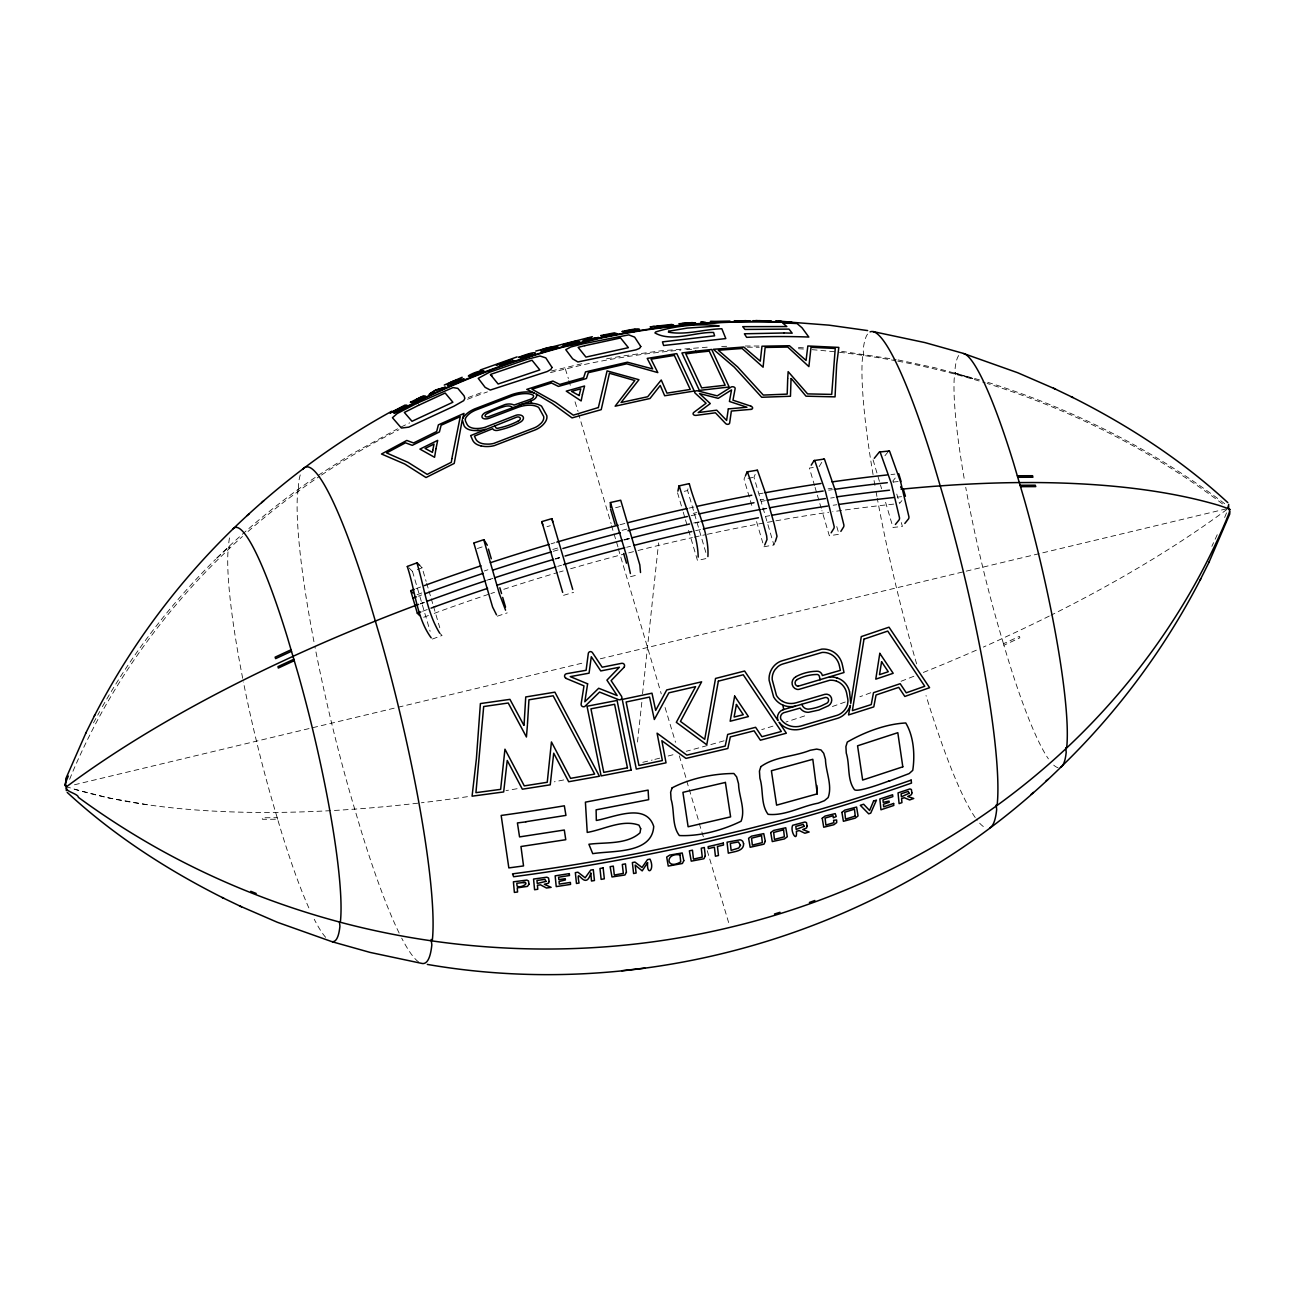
<?xml version="1.0" encoding="UTF-8"?>
<svg xmlns="http://www.w3.org/2000/svg" width="1295" height="1295" viewBox="0 0 1295 1295"><rect width="100%" height="100%" fill="white"/><g stroke="black" fill="none" stroke-linecap="round" stroke-linejoin="round"><path stroke-width="0.75" stroke-dasharray="5 3.75" d="M229.49 537.911A205.015 27.632 76.5 0 0 228.794 542.767L229.539 548.368L228.632 546.798L227.888 553.046A205.015 27.632 76.5 0 0 243.444 682.125M958.705 355.526A205.015 27.632 76.5 0 0 955.079 368.784L955.807 374.385L954.901 372.814L954.172 379.063A205.015 27.632 76.5 0 0 964.743 481.708M637.464 742.051L641.883 701.777M642.547 693.78L658.588 542.896M705.824 552.431L687.613 490.562L688.665 485.544M315.171 477.45C279.574 501.683 246.196 529.169 215.504 559.375L228.341 547.397M69.622 779.347L72.617 772.03A740.74 685.832 6 0 1 217.868 559.602L231.368 546.603A740.74 685.832 6 0 1 242.456 536.454M1224.633 517.482L1226.883 512.011M745.515 475.605L744.026 479.118L752.573 508.109M763.953 546.781L773.892 544.92L753.965 477.256L756.944 470.231M773.892 544.92L775.381 541.407M93.499 722.853L99.715 711.522M102.386 706.665C133.077 652.664 171.361 603.049 215.504 559.375M819.12 466.637L821.839 462.25M884.906 455.775L888.532 451.291M895.25 478.049L892.903 480.947L894.019 484.702M901.903 500.615L899.556 503.496L896.787 494.091M1226.932 509.421L1218.223 515.815A740.74 261.461 -16.4 0 1 1051.006 615.206M318.295 475.281L350.524 454.755L397.581 428.823M400.997 427.059L409.673 422.866M1003.9 645.25L1003.479 643.728L1019.375 636.363L1019.877 637.836L1003.9 645.25L1007.639 657.714A205.015 27.632 76.5 0 0 1048.416 758.854M923.335 672.445L931.542 669.143A740.74 261.461 -16.4 0 0 978.259 649.329M468.191 397.533L484.557 391.478M408.815 567.744L412.474 571.386L415.695 570.188M417.298 569.59L422.138 567.809L426.12 581.342M432.4 639.05L442.064 635.473L439.62 633.045M415.938 588.723L421.183 586.781M417.055 594.713L422.299 592.77M418.139 596.234L421.652 594.939M420.357 603.761L423.87 602.466M420.616 603.923L424.129 602.644M422.575 611.272L427.836 609.33M423.692 617.262L428.953 615.319M434.214 613.393L439.863 611.305A733.423 258.887 -16.4 0 1 489.024 594.162M477.418 548.513L482.355 546.862M497.345 616.177L507.235 612.875M546.992 526.677L550.326 525.689M555.604 559.1L559.408 557.967M563.568 595.328L573.604 592.365M615.594 507.737L620.645 506.426M630.471 576.712L638.888 574.527M624.417 540.031L630.163 538.574M551.443 370.969L583.543 363.328M550.424 372.604L584.255 364.526A740.74 685.832 6 0 1 680.83 350.136M642.806 762.318L652.162 760.052M74.462 784.77L396.254 707.685M398.212 707.216L584.612 662.571M600.313 658.799L1226.414 508.822M684.246 491.323L687.613 490.562M695.221 523.034L699.041 522.193M705.856 558.598L697.471 560.476L687.791 527.615M747.992 478.373L753.965 477.256M761.638 509.534L767.287 508.498M606.578 358.812L622.021 356.125M623.963 355.834L660.887 350.832L709.87 346.963M813.276 467.495L809.391 468.078L814.523 485.479M830.629 498.057L834.304 497.539M893.744 504.111L882.122 505.358A733.423 258.887 -16.4 0 0 832.717 511.703M721.671 346.429L727.563 346.283M277.632 819.233L277.211 817.712L262.092 817.76L262.432 819.282L277.632 819.233L281.371 831.698A205.015 27.632 76.5 0 0 309.942 910.32M745.289 346.008L759.064 346.008M798.448 347.465L804.341 347.902M841.62 351.333L896.172 359.541M147.209 804.729L108.78 797.963L74.721 789.351M898.115 359.929L934.699 367.715L980.266 380.05M954.723 372.944L972.772 378.448L954.609 373.413M987.777 382.333C1074.413 409.349 1156.435 451.356 1228.469 506.588M65.656 786.502L75.693 789.497A740.74 261.461 -16.4 0 0 262.513 812.467L278.312 812.402A740.74 261.461 -16.4 0 0 344.114 809.861L361.159 808.663A740.74 261.461 -16.4 0 0 419.434 802.997M1222.496 503.901L1215.131 498.348A740.74 685.832 6 0 0 987.13 383.433M419.693 565.381L422.138 567.809M901.271 522.565L902.421 526.434L893 527.453L885.586 502.314M873.057 459.79L881.604 488.782M836.764 526.563L839.047 534.285L829.318 535.741L821.92 510.602M815.089 487.406L816.789 493.201M817.372 495.143L821.354 508.676M756.555 521.642L762.82 542.913M677.544 492.812L682.675 510.214M683.242 512.14L684.942 517.951M685.508 519.878L687.224 525.673M565.332 368.897L568.375 378.529M568.748 380.503L570.658 386.266M575.029 401.79L578.056 411.421M578.444 413.396L611.11 523.649M611.499 525.624L617.958 546.862M618.346 548.837L661.276 693.91M665.08 707.507L675.521 742.294M679.325 755.875L686.35 779.056M686.738 781.031L698.895 821.613M699.268 823.604L703.444 837.088M707.248 850.685L729.101 924.161M426.686 583.268L428.402 589.063M428.969 591.006L430.685 596.801M431.251 598.743L432.951 604.538M433.517 606.465L439.782 627.735M412.474 571.386L430.134 631.312M1003.479 643.728L1000.695 634.388A205.015 27.632 76.5 0 1 965.73 487.276M277.211 817.712L274.427 808.355A205.015 27.632 76.5 0 1 243.832 684.051M420.567 603.599A740.74 261.461 -16.4 0 1 424.193 602.256M486.612 580.322A740.74 261.461 -16.4 0 1 490.336 579.092M555.846 558.582A740.74 261.461 -16.4 0 1 559.618 557.481M623.915 539.74A740.74 261.461 -16.4 0 1 629.597 538.283M693.651 523.002A740.74 261.461 -16.4 0 1 697.422 522.176M763.046 508.951A740.74 261.461 -16.4 0 1 766.769 508.271M1217.235 534.705A740.74 685.832 6 0 1 1211.845 546.344M300.246 474.909A247.345 33.346 76.5 0 0 298.336 485.431L298.999 490.821L298.158 489.429L297.332 496.908A247.345 33.346 76.5 0 0 314.555 644.845M248.073 531.452A740.74 685.832 6 0 1 289.06 498.106L304.325 486.904A740.74 685.832 6 0 1 319.93 476.091M321.5 475.038A740.74 685.832 6 0 1 398.925 429.762M467.479 399.281A740.74 685.832 6 0 1 487.422 391.883M686.69 349.65A740.74 685.832 6 0 1 694.509 349.083M747.409 347.206A740.74 685.832 6 0 1 759.194 347.254M798.432 348.711A740.74 685.832 6 0 1 804.308 349.1M812.143 349.682A740.74 685.832 6 0 1 835.615 351.884M839.516 352.321A740.74 685.832 6 0 1 857.063 354.506L876.488 357.388A740.74 685.832 6 0 1 895.832 360.755M897.759 361.127A740.74 685.832 6 0 1 953.249 373.672L972.14 378.917A740.74 685.832 6 0 1 985.268 382.851M867.537 334.126A247.345 33.346 76.5 0 0 863.166 350.136L863.83 355.51L862.988 354.118L862.162 361.596A247.345 33.346 76.5 0 0 873.558 477.499M553.305 551.314A750.274 264.827 -16.4 0 1 559.035 549.63M691.222 515.637A750.274 264.827 -16.4 0 1 696.969 514.374M761.541 501.327A750.274 264.827 -16.4 0 1 765.313 500.647M828.735 490.206A750.274 264.827 -16.4 0 1 832.426 489.672M893.178 482.064A750.274 264.827 -16.4 0 1 899.038 481.449M551.087 543.803A750.274 264.827 -16.4 0 1 554.908 542.67M620.014 524.718A750.274 264.827 -16.4 0 1 625.776 523.245M689.021 508.126A750.274 264.827 -16.4 0 1 694.751 506.863M759.323 493.816A750.274 264.827 -16.4 0 1 763.095 493.12M890.976 474.537A750.274 264.827 -16.4 0 1 894.877 474.132M557.724 566.352A750.274 264.827 -16.4 0 1 561.544 565.235M626.667 547.267A750.274 264.827 -16.4 0 1 630.503 546.28M695.658 530.675A750.274 264.827 -16.4 0 1 701.388 529.412M765.976 516.365A750.274 264.827 -16.4 0 1 769.748 515.669M833.171 505.244A750.274 264.827 -16.4 0 1 836.861 504.71M897.613 497.086A750.274 264.827 -16.4 0 1 901.53 496.681M490.87 593.547A733.423 258.887 -16.4 0 1 494.544 592.333M503.755 589.306A733.423 258.887 -16.4 0 1 557.562 572.568M559.424 572.018A733.423 258.887 -16.4 0 1 563.163 570.933M570.626 568.748A733.423 258.887 -16.4 0 1 624.935 553.855M628.69 552.884A733.423 258.887 -16.4 0 1 636.201 550.958M638.079 550.488A733.423 258.887 -16.4 0 1 692.404 537.554M694.266 537.134A733.423 258.887 -16.4 0 1 705.467 534.689M707.345 534.285A733.423 258.887 -16.4 0 1 774.07 521.14M775.899 520.817A733.423 258.887 -16.4 0 1 828.703 512.286M484.233 570.998A733.423 258.887 -16.4 0 1 487.907 569.768M552.787 549.468A733.423 258.887 -16.4 0 1 560.249 547.283M622.053 530.335A733.423 258.887 -16.4 0 1 629.548 528.409M693.23 513.354A733.423 258.887 -16.4 0 1 696.969 512.529M760.052 499.919A733.423 258.887 -16.4 0 1 763.742 499.255M828.072 488.862A733.423 258.887 -16.4 0 1 832.054 488.296M489.154 579.61A750.274 264.827 -16.4 0 1 492.926 578.363M555.523 558.841A750.274 264.827 -16.4 0 1 559.327 557.708M624.449 539.756A750.274 264.827 -16.4 0 1 630.212 538.267M695.35 522.727A750.274 264.827 -16.4 0 1 699.17 521.885M761.865 509.194A750.274 264.827 -16.4 0 1 767.53 508.158M1057.999 767.627A205.015 27.632 76.5 0 1 1053.045 764.503M983.342 826.518A247.345 33.346 76.5 0 1 976.317 819.087M975.216 817.55A247.345 33.346 76.5 0 1 926.022 695.528M1049.241 616.08A740.74 261.461 -16.4 0 1 1016.785 631.782L1000.193 639.487A740.74 261.461 -16.4 0 1 983.358 647.079M913.881 676.249A740.74 261.461 -16.4 0 1 899.62 681.834M870.807 692.744A740.74 261.461 -16.4 0 1 859.896 696.742M845.279 701.987A740.74 261.461 -16.4 0 1 832.41 706.503M804.664 715.908A740.74 261.461 -16.4 0 1 786.049 721.979M772.953 726.123A740.74 261.461 -16.4 0 1 761.719 729.619M724.051 740.805A740.74 261.461 -16.4 0 1 686.237 751.278M672.979 754.758A740.74 261.461 -16.4 0 1 667.297 756.231M659.722 758.158A740.74 261.461 -16.4 0 1 654.024 759.582M325.676 937.337A205.015 27.632 76.5 0 1 314.248 919.272M418.495 961.829A247.345 33.346 76.5 0 1 401.693 938.13M399.151 933.08A247.345 33.346 76.5 0 1 361.192 830.84L353.47 804.923A247.345 33.346 76.5 0 1 314.928 646.723M563.713 779.946A740.74 261.461 -16.4 0 1 554.341 781.808M517.093 788.72A740.74 261.461 -16.4 0 1 505.989 790.614M467.463 796.684A740.74 261.461 -16.4 0 1 421.409 802.77M916.617 663.882A247.345 33.346 76.5 0 1 877.265 498.3M876.925 496.438A247.345 33.346 76.5 0 1 875.906 490.918M874.934 485.431A247.345 33.346 76.5 0 1 873.882 479.474"/><path stroke-width="1.5" d="M610.366 502.687L610.495 507.462M787.716 378.658L787.198 394.117L763.289 395.072L737.535 366.873L718.304 350.249L742.1 348.484L763.095 367.197L765.135 347.448L787.748 347.06L808.889 366.598L810.994 347.335L835.243 348.452L831.714 394.408L807.578 393.89L788.153 371.633L787.732 378.253M791.051 378.545L790.468 396.254L761.719 397.274L734.265 367.165L713.383 349.31L743.799 347.028L760.278 361.159L761.994 346.202L789.464 345.733L806.057 360.463L807.837 345.975L838.836 347.416L836.667 364.413L835.048 396.869L806.024 396.189L791.294 378.545M527.453 724.439L528.943 699.802L553.159 695.787L594.648 774.07L570.577 778.36L551.443 741.954L547.251 782.277L524.281 785.887L504.953 749.19L500.647 789.351L475.929 792.669L483.683 706.536L508.239 703.007L526.434 737.001L527.405 725.168M524.054 725.119L525.738 696.953L554.891 692.161L599.423 776.239L568.683 781.727L553.71 753.188L550.245 784.819L522.354 789.205L507.235 760.456L503.674 791.941L472.076 796.182L476.398 758.724L480.396 703.573L509.939 699.365L523.811 725.168M407.261 566.546C415.161 589.792 416.472 617.893 431.186 637.836M416.925 562.969C424.064 585.874 426.913 612.535 439.62 633.045M677.9 491.129L678.985 485.997M698.183 557.125C697.795 533.669 685.476 508.563 679.308 486.03M707.896 556.559C709.401 532.375 695.334 507.3 689.296 483.699M1066.109 747.992L1066.675 747.668A205.015 27.632 76.5 0 0 1024.28 499.449L1013.629 463.302A205.015 27.632 76.5 0 0 963.27 353.405L1017.643 372.717L1055.571 389.164M64.847 784.43L68.311 776.029M1229.716 511.638L1225.313 522.338C1188.923 607.582 1134.112 684.699 1066.546 748.073M745.515 475.605L747.134 471.898M764.697 545.017L767.012 539.497L766.64 535.758L757.235 500.485L747.474 471.914M775.381 541.407L777 536.259L774.135 523.844L765.75 493.962L757.381 470.036M756.944 470.231L747.231 471.833M86.069 732.565L65.77 778.797L65.705 786.033L66.612 786.648L76.777 779.185A740.74 261.461 -16.4 0 1 278.215 663.218L294.807 655.513A740.74 261.461 -16.4 0 1 363.458 625.857L381.118 618.751A740.74 261.461 -16.4 0 1 416.958 604.943M1208.931 562.435L1229.797 513.905L1229.295 508.967L1219.307 505.503A740.74 261.461 -16.4 0 0 1032.487 482.533L1016.688 482.598A740.74 261.461 -16.4 0 0 950.886 485.139L933.841 486.337A740.74 261.461 -16.4 0 0 901.077 489.235M94.292 716.119L94.745 715.196C130.309 646.448 176.962 583.478 232.436 529.509A205.015 27.632 76.5 0 1 287.361 637.286L298.012 673.432A205.015 27.632 76.5 0 1 340.407 921.651L340.099 922.186C277.389 905.496 216.718 881.15 159.965 849.682C131.75 833.948 104.49 816.481 78.428 797.396C78.072 793.366 63.487 791.407 66.612 786.648L64.75 785.353M1062.564 765.491C1118.038 711.522 1164.691 648.552 1200.255 579.804L1200.708 578.881M85.729 733.245L94.745 715.196M1200.255 579.804L1209.271 561.755M811.204 465.164L813.924 460.793A2.93 1.004 81.5 0 1 814.83 460.826L825.579 491.922L834.158 526.466A2.93 1.004 81.5 0 1 833.851 528.457L831.131 532.828M840.86 531.371L843.579 527A2.93 1.004 81.5 0 0 843.887 525.025L835.291 490.465L824.543 459.385A2.93 1.004 81.5 0 0 823.652 459.336M66.612 786.648L66.304 790.614M1230.25 509.647L1228.388 508.352L1228.696 504.386M874.271 458.3L879.111 452.311A2.93 1.246 83.8 0 1 880.211 452.327L891.316 483.359L899.539 517.968A2.93 1.246 83.8 0 1 899.038 519.975L895.412 524.459M904.833 523.439L908.459 518.955A2.93 1.246 83.8 0 0 908.96 516.948L900.737 482.339L889.633 451.308A2.93 1.246 83.8 0 0 888.532 451.291M623.963 667.394L611.11 680.636L621.503 696.241A2.315 2.299 -21.6 0 1 618.767 699.721L599.553 692.08L585.13 706.163A2.25 2.234 -7.4 0 1 583.916 706.762L583.754 706.779A2.428 2.412 6.3 0 1 581.131 704.011L583.98 685.864L566.142 678.45M233.019 528.927C280.481 482.938 333.883 443.052 391.818 411.211M427.334 964.419C654.509 1003.674 897.921 928.402 1061.981 766.073M1065.914 748.672C972.335 836.327 855.056 897.694 730.445 927.269L730.267 927.317C602.839 958.041 467.867 955.92 341.216 922.493M247.135 515.588L249.32 513.629M261.606 502.638L263.889 500.598M1228.388 508.352L1228.469 506.588M1031.111 794.402L1033.394 792.362M1045.68 781.371L1047.865 779.412M395.477 410.596L403.846 406.662L395.477 410.612M411.729 401.741L410.369 402.276L423.433 395.833L425.634 396.286L412.279 402.356L422.299 397.516L415.566 400.058L420.891 397.241M416.488 403.506L397.193 413.542L392.45 417.718L401.385 428.046L408.751 427.156L453.995 406.177L463.707 400.657L464.856 398.358L464.079 395.833L457.815 388.354L453.007 387.577L416.488 403.506L418.172 402.696M291.1 649.75L275.123 657.164L275.625 658.637L291.521 651.272M293.868 659.252L277.972 666.617L278.328 668.042L294.305 660.644M795.891 676.637L799.225 675.051A49.777 46.879 -68.3 0 1 813.244 671.441L816.805 671.231A5.86 5.488 -70.8 0 1 822.374 675.537L840.374 670.341L839.532 666.391A18.211 16.867 -73 0 0 831.082 654.38L828.994 653.457A18.017 17.078 -84.3 0 0 822.147 652.437L782.86 663.979A14.358 13.824 -80.6 0 0 777.826 666.698L775.138 669.531A14.601 13.954 -62.4 0 0 772.208 679.648L776.482 695.512A19.247 17.984 -51.6 0 0 781.613 700.789L782.666 701.421M444.266 385.052L462.185 377.282M888.499 781.322C897.694 777.372 857.938 793.608 854.376 789.594C846.898 779.428 850.022 764.762 846.266 753.107L845.91 746.616L847.286 742.067C864.38 732.161 885.926 723.937 905.755 722.982C913.817 736.321 915.063 755.244 912.748 770.363L909.139 773.584L890.151 780.772M492.165 376.133L490.384 374.498L498.138 384.016L539.821 369.917L532.018 360.237L491.064 374.239M480.316 369.998L517.126 356.886M407.358 566.417L417.006 562.839M418.609 604.393L415.112 605.688L410.677 590.649L414.173 589.371M424.404 585.599L428.791 583.98A750.274 264.827 -16.4 0 1 480.963 565.818M412.895 598.177L416.391 596.882M425.148 593.66L431.008 591.491A750.274 264.827 -16.4 0 1 483.181 573.329M427.366 601.171L433.226 599.018A750.274 264.827 -16.4 0 1 485.398 580.856M415.112 605.688L417.314 613.215L420.826 611.92M431.041 608.148L435.444 606.529M512.351 407.488L511.816 406.954A7.673 4.112 -18.5 0 0 505.163 406.322A51.428 27.616 -18.5 0 0 492.505 410.855L486.58 413.882A3.157 1.7 -20.3 0 0 485.269 416.375A3.157 1.7 -20.3 0 0 488.701 416.618L531.419 400.77A8.061 4.306 -14.9 0 0 536.017 393.89L552.188 403.409L572.05 417.897L601.22 409.657L609.443 373.268L634.841 380.536L615.141 406.193L649.993 398.504L660.256 385.457L664.675 395.768L694.249 391.041L676.783 353.616L647.225 358.407L652.631 368.913L627.395 362.211L585.502 371.892L583.64 377.703L559.796 384.437L552.868 381.054L526.774 389.374L534.786 393.227A24.265 11.056 -15.5 0 0 527.292 391.932L525.835 391.932A24.459 11.202 -17.2 0 0 511.638 394.667L474.731 408.88A18.891 8.725 -20.6 0 0 470.36 411.114L469.357 411.745A18.486 8.563 -22.3 0 0 462.558 418.738L463.982 413.413L438.374 424.857L436.658 431.543L413.574 442.955L406.792 440.446L381.523 454.011L404.817 464.063L426.006 477.531L454.221 463.416L462.283 419.807L464.112 425.828A21.546 11.606 -22.1 0 0 477.013 430.507L479.749 430.345A21.772 13.29 -20 0 0 485.431 429.309M473.921 542.977L483.828 539.675M816.854 785.498L817.274 793.851L776.595 805.166L771.399 770.752L812.807 759.291L817.274 793.851M551.848 518.631L541.812 521.61L562.678 592.382M782.973 709.709L825.32 697.471A3.157 2.881 -60.3 0 1 827.149 703.055L821.224 705.921A51.428 47.348 -57.7 0 1 808.711 709.126A7.673 7.058 -57.7 0 1 802.447 705.694L801.896 704.367M535.774 351.075L592.317 336.716M610.398 502.525L620.71 500.226L639.811 564.895L640.523 572.503M679.082 485.884L689.15 483.634M525.883 821.726L565.947 815.381L564.329 805.798L563.082 806.008A739.186 240.044 -10.8 0 1 504.888 814.943L501.165 815.445L508.838 867.909L523.536 865.934L520.962 846.509L565.769 839.71L564.296 830.014L519.554 836.91L517.417 822.94L525.899 821.856M814.28 460.518L824.009 459.077M522.889 882.445C531.29 882.122 520.234 888.937 517.061 886.055L516.802 883.255L525.333 882.3M621.794 970.732L644.878 968.11M879.564 452.02L888.985 451M669.078 324.737C675.618 325.304 658.766 327.117 657.083 326.13M653.797 326.502L650.122 326.89L671.83 324.43L673.886 325.385L663.655 325.806L656.371 327.489L654.169 326.453M734.281 320.723L750.161 321.014L735.835 321.063L746.082 320.642M787.101 321.759L775.414 321.209L781.694 321.403M789.076 322.067L829.027 325.158L867.666 330.581M689.15 322.86L678.888 323.766L680.733 324.705L683.857 324.414L681.979 323.54L691.967 322.617M750.906 409.366L731.351 411.049L729.668 422.931A2.218 1.683 9 0 1 726.884 424.242L726.738 424.177A2.639 2.007 6.8 0 1 725.459 423.352L715.423 412.797L696.03 415.387A2.412 1.716 2.3 0 1 693.683 412.506L706.083 403.247L695.107 393.097A2.315 1.489 2.3 0 1 695.091 391.317A2.315 1.489 2.3 0 1 697.73 390.863L717.22 395.865L731.076 387.092A2.25 1.424 4.2 0 1 732.274 386.736L732.42 386.719A2.428 1.538 6 0 1 735.139 388.597L732.97 400.187L750.971 406.177M692.275 322.584L695.901 323.313L690.931 322.698M798.189 686.204L844 672.526L842.511 665.484A21.384 19.797 -73 0 0 834.692 652.777L833.559 652.033A20.849 19.587 -85.7 0 0 829.868 650.219L828.557 649.799A21.189 20.072 -84.3 0 0 821.742 649.135L782.131 660.79A17.661 16.981 -80.6 0 0 775.284 664.691L774.459 665.5A18.098 17.531 -78.2 0 0 772.289 668.22L771.674 669.207A17.903 17.094 -62.4 0 0 769.117 680.28L773.633 696.969A22.468 20.979 -51.6 0 0 782.827 705.095A22.695 21.044 -54.7 0 0 795.243 706.196M477.013 430.523L478.357 430.458M783.863 332.993L744.382 333.786L746.632 337.347L747.862 337.283A739.186 639.779 -27.1 0 1 805.15 336.91L808.808 337.056L802.042 327.797L797.04 323.54L782.617 322.908L786.842 326.567L742.747 326.648L744.949 329.448L789.011 329.108L792.184 333.171L783.831 332.945M1017.368 475.767L1032.568 475.718L1032.908 477.24L1017.789 477.288M1020.136 485.269L1035.255 485.204L1035.773 486.612L1020.573 486.661M779.444 321.5L790.986 321.856M779.898 321.403L778.619 321.338L780.464 321.37M480.963 445.868L482.145 446.095A20.849 14.148 -21.8 0 0 485.965 446.532L487.308 446.548A21.189 14.358 -19.8 0 0 494.301 445.626L534.301 430.264A17.661 11.93 -15.7 0 0 541.132 426.46L541.957 425.78A18.098 12.205 -13.6 0 0 544.062 423.611L544.661 422.882A17.903 10.846 -14.3 0 0 546.798 415.63L541.537 406.128A22.468 11.979 -14.9 0 0 531.776 403.295A22.695 12.141 -16.7 0 0 519.068 405.157M873.057 331.569L924.938 342.592L962.493 353.147M849.552 691.838A21.546 19.49 -62.8 0 0 837.574 678.111L834.935 677.366A21.772 20.331 -70.8 0 0 829.399 677.058M332.507 941.854L370.062 952.408L421.943 963.431A247.345 33.346 76.5 0 0 431.834 944.864L431.17 939.49L432.32 940.299A247.345 33.346 76.5 0 0 381.167 640.831L368.978 599.472A247.345 33.346 76.5 0 0 302.706 469.438M837.412 678.046L836.279 677.69M836.57 681.186L835.485 680.83A18.875 17.24 -60.3 0 0 829.755 680.264L798.983 689.361A6.766 6.265 -54.7 0 1 797.299 689.393L796.878 689.328A6.783 6.443 -65.6 0 1 795.923 676.718M239.429 905.836L277.357 922.283L331.73 941.594A205.015 27.632 76.5 0 0 339.921 926.216L339.484 921.91M1071.078 396.642C1127.54 424.906 1181.428 459.709 1227.789 502.589M792.232 322.439L791.423 322.39A690.834 597.934 -27.1 0 0 599.569 337.93L561.836 347.011A689.927 597.157 -27.1 0 0 396.901 411.632L393.874 413.251L397.5 411.907A689.927 597.157 -27.1 0 1 562.451 347.27L600.2 338.27A690.834 597.934 -27.1 0 1 792.038 322.714M67.21 792.41C113.571 835.291 167.46 870.094 223.922 898.358M1053.482 388.192L1072.988 397.549M222.012 897.451L241.517 906.808M417.168 562.888L419.693 565.381M410.677 590.649L412.992 592.997M417.314 613.215L419.629 615.562M483.925 539.772L487.308 545.227M505.568 610.188L499.417 593.903L483.796 539.853M496.503 614.817L492.602 607.064L473.889 543.188M996.308 804.94L997.15 805.004A247.345 33.346 76.5 0 0 945.997 505.519L933.808 464.16A247.345 33.346 76.5 0 0 870.062 331.892M610.512 502.622L626.683 556.526L630.39 573.539M530.659 401.029L531.776 403.295M494.82 425.472L495.694 427.479A2.703 1.651 -20 0 0 498.462 428.143L501.392 427.447A46.604 28.409 -18.1 0 0 518.34 420.988M551.897 518.761L552.787 521.755M572.73 589.419L551.913 518.826M541.86 521.788L542.751 524.718M898.779 473.727L900.996 481.254A4.193 1.797 83.9 0 0 900.656 481.837M905.432 496.276L903.214 488.765A4.193 1.797 83.9 0 1 901.854 488.943M610.544 509.048L615.109 524.507M623.64 553.515L626.489 563.179M488.442 549.08L491.291 558.76M499.838 587.752L501.553 593.547M502.687 597.416L505.536 607.08M820.107 679.875L819.379 676.459A2.703 2.525 -70.8 0 0 816.756 674.468L813.891 674.63A46.604 43.901 -68.3 0 0 797.105 679.535M782.827 705.095L783.718 709.498M849.536 691.838L850.766 703.379L861.288 636.59L889.001 627.185L929.583 687.694L904.833 696.451L898.746 687.354L876.051 694.994L873.785 706.892L848.533 714.937L850.394 705.306A18.486 16.204 -55 0 1 843.288 715.293L842.284 716.022A18.891 16.706 -52.5 0 1 837.914 718.207L801.362 728.988A24.459 21.999 -47.1 0 1 787.522 728.389L786.13 727.79A24.265 21.95 -44.1 0 1 779.088 722.238L786.356 733.213L760.392 740.206L754.095 730.817L730.315 736.887L727.839 748.494L685.945 758.401L661.858 740.708L666.035 762.82L636.314 769.084L622.247 699.429L651.984 693.181L655.675 710.405L666.715 689.944L701.615 681.834L680.458 721.396L704.739 739.332L715.536 678.45L744.609 671.02L777.971 720.554A8.061 7.527 -51.6 0 1 782.973 709.725M1065.753 747.927L1066.206 752.233A205.015 27.632 76.5 0 1 1060.476 767.352M996.26 805.409L996.664 809.569A247.345 33.346 76.5 0 1 989.769 827.813M798.189 686.253A3.529 3.335 -65.6 0 1 797.121 679.584M836.554 681.186A18.357 16.625 -62.8 0 1 846.59 692.793L847.626 698.151A15.669 14.18 -62.8 0 1 847.95 701.178L847.48 704.852A15.232 13.355 -55 0 1 842.446 712.282L841.653 712.93A15.572 13.776 -52.5 0 1 837.298 715.277L800.844 726.026A21.189 19.053 -47.1 0 1 786.615 724.455A21.028 19.037 -44.3 0 1 782.552 721.299L780.885 719.275A4.824 4.516 -51.6 0 1 783.718 712.719L800.132 708.074A10.829 10.036 -54.7 0 0 802.965 710.858L804.13 711.473A10.975 10.117 -57.7 0 0 808.711 712.266L818.845 710.048L828.476 705.759A6.394 5.827 -60.3 0 0 824.785 694.347L796.036 702.813A19.441 18.049 -54.7 0 1 782.666 701.421M566.174 678.321A2.38 2.38 0 0 1 566.32 673.756L586.101 670.292L588.286 653.587A2.218 2.202 0 0 1 591.135 651.693L591.281 651.773A2.639 2.639 0 0 1 592.543 652.793L602.175 667.216L621.713 663.315A2.412 2.412 0 0 1 623.931 667.362M256.2 893.453A740.74 685.832 6 0 1 250.761 891.3M814.863 900.494A740.74 685.832 6 0 1 809.407 902.453M780.011 912.295A740.74 685.832 6 0 1 774.459 914.011M518.324 420.972A3.529 2.137 -16.2 0 0 520.25 418.188A3.529 2.137 -16.2 0 0 516.964 417.006L470.652 435.589L472.448 439.701A21.384 13.063 -21.9 0 0 480.947 445.868M750.938 406.274A2.38 1.651 8.3 0 1 750.938 409.463M900.964 487.713A4.193 1.797 83.9 0 1 900.64 486.807M494.803 577.748A750.274 264.827 -16.4 0 1 553.612 559.391M565.057 556.041A750.274 264.827 -16.4 0 1 622.539 540.258M632.122 537.781A750.274 264.827 -16.4 0 1 689.62 524.006M701.081 521.48A750.274 264.827 -16.4 0 1 759.987 509.55M769.408 507.818A750.274 264.827 -16.4 0 1 825.417 498.543M836.489 496.924A750.274 264.827 -16.4 0 1 889.519 490.206M492.586 570.221A750.274 264.827 -16.4 0 1 551.395 551.88M562.856 548.53A750.274 264.827 -16.4 0 1 620.321 532.731M627.994 530.756A750.274 264.827 -16.4 0 1 687.402 516.495M698.879 513.953A750.274 264.827 -16.4 0 1 753.998 502.735M767.207 500.291A750.274 264.827 -16.4 0 1 823.199 491.032M834.271 489.413A750.274 264.827 -16.4 0 1 887.302 482.695M490.368 562.71A750.274 264.827 -16.4 0 1 549.177 544.369M556.818 542.119A750.274 264.827 -16.4 0 1 618.103 525.22M627.703 522.743A750.274 264.827 -16.4 0 1 687.111 508.547M696.661 506.442A750.274 264.827 -16.4 0 1 751.78 495.224M764.989 492.78A750.274 264.827 -16.4 0 1 820.981 483.504M832.054 481.902A750.274 264.827 -16.4 0 1 887.059 474.957M435.444 606.529A750.274 264.827 -16.4 0 1 487.616 588.367M497.021 585.259A750.274 264.827 -16.4 0 1 555.83 566.919M563.454 564.669A750.274 264.827 -16.4 0 1 624.74 547.769M634.34 545.308A750.274 264.827 -16.4 0 1 691.838 531.533M703.298 528.991A750.274 264.827 -16.4 0 1 758.417 517.773M771.626 515.329A750.274 264.827 -16.4 0 1 827.634 506.07M838.691 504.451A750.274 264.827 -16.4 0 1 893.696 497.523M647.565 862.697C646.626 877.071 655.238 869.673 650.009 859.119L647.5 859.605L642.029 867.472L634.906 862.065L632.365 862.567L633.595 873.526L636.136 873.024L635.181 865.125L642.191 870.887L647.565 862.697M590.795 873.17L591.491 881.021L594.454 880.519L593.288 869.657L590.73 870.094L585.162 877.8L577.926 872.215L575.336 872.652L576.469 883.481L579.059 883.044C575.304 863.053 585.097 893.032 590.795 873.17M841.928 812.402L843.401 821.289L855.218 818.149L858.051 815.947L856.594 807.06L844.745 810.152L841.928 812.402M743.605 843.741C743.913 851.592 733.407 851.543 728.308 853.195L727.045 842.187L740.06 839.84A6.038 4.435 -22.8 0 1 742.861 841.556L743.605 843.741M822.228 818.294L823.733 827.23L833.851 824.737L836.716 822.568L836.619 819.978L833.591 820.318L833.867 822.681L825.886 825.061L825.093 818.084L833.073 815.721L833.3 817.809L836.214 816.514L835.21 813.616L825.061 816.06L822.228 818.294M765.296 841.297L763.953 844.178L750.161 847.27L748.607 838.286L751.521 836.165L763.742 833.624L765.296 841.297M770.735 832.588L772.273 841.572L784.43 838.917L787.295 836.748L785.757 827.764L773.633 830.435L770.735 832.588M683.792 860.673L682.384 863.49L668.252 866.08L666.698 857.08L669.709 855.088L682.206 852.968L683.792 860.673M705.289 855.898L703.897 858.747L691.239 861.159L689.361 850.864L692.453 850.168L693.472 859.103L702.278 857.128L701.259 848.193L704.318 847.497L705.289 855.898M626.408 872.263L624.951 874.983L611.985 876.958L610.123 866.695L613.296 866.112L614.316 875.048L616.08 874.724L623.332 873.38L622.312 864.445L625.453 863.862L626.408 872.263M804.146 826.323L796.182 829.447L795.826 826.388L803.224 824.397L804.146 826.323M807.093 826.129L806.591 827.958L802.77 829.577L809.132 832.005L804.875 833.235L799.225 830.548L796.393 831.341C797.558 843.547 789.772 831.293 792.669 825.303L804.988 822.001L806.51 822.633L807.093 826.129M909.09 793.301L901.417 796.83L901.093 793.819L908.216 791.423L909.09 793.301M911.907 792.912L911.389 794.709L907.698 796.506L913.736 798.481L909.64 799.954L904.298 797.704L901.579 798.643L901.935 802.625L899.102 803.612L898.034 792.896L909.916 788.93L911.389 789.497L911.907 792.912M545.94 881.377L537.263 883.465L536.956 880.47L544.952 879.354L545.94 881.377M465.358 419.046L465.31 420.098A15.669 8.45 -22.1 0 0 465.779 421.733L467.106 424.501A18.357 9.907 -22.1 0 0 477.92 428.483L479.037 428.418A18.875 10.166 -20.3 0 0 484.945 427.366L516.025 415.258A6.766 3.626 -16.7 0 1 517.757 414.902L518.178 414.869A6.783 4.128 -16.2 0 1 523.423 417.54A6.783 4.128 -16.2 0 1 519.651 422.526L516.349 424.226A49.777 30.335 -18.1 0 1 502.185 429.309L498.543 430.199A5.86 3.577 -20 0 1 492.667 428.71L474.456 436.091L475.459 438.406A18.211 11.121 -21.9 0 0 484.589 443.975L486.758 444.088A18.017 12.222 -19.8 0 0 493.784 443.408L533.459 428.192A14.358 9.712 -15.7 0 0 538.493 425.505L541.116 423.238A14.601 8.855 -14.3 0 0 543.69 416.521L538.688 407.456A19.247 10.263 -14.9 0 0 533.232 405.464L532.115 405.303A19.441 10.409 -16.7 0 0 518.405 407.197L489.38 418.188A6.394 3.432 -20.3 0 1 482.339 417.783A6.394 3.432 -20.3 0 1 485.075 412.668L505.018 404.558A10.975 5.892 -18.5 0 1 509.744 403.991L510.958 404.105A10.829 5.795 -16.7 0 1 513.969 405.092L530.513 399.265A4.824 2.574 -14.9 0 0 533.103 395.121L531.306 394.36A21.028 9.599 -15.6 0 0 526.984 393.631A21.189 9.712 -17.2 0 0 512.334 395.995L475.524 410.175A15.572 7.187 -20.6 0 0 471.17 412.474L470.393 413.008A15.232 7.058 -22.3 0 0 465.585 418.139L465.358 419.046M549.129 881.523L548.513 883.19L544.337 884.291L551.136 887.35L546.474 888.014L540.501 884.841L537.425 885.278L537.781 889.26L534.592 889.73L533.556 879.046L546.895 877.201L548.546 878.026L549.129 881.523M529.007 884.242L527.453 886.395L517.223 887.868L517.595 891.996L514.374 892.417L513.403 881.814L526.822 880.098L528.49 880.924L529.007 884.242M863.992 639.147L852.385 710.615L871.227 704.593L873.494 692.679L900.171 683.711L906.273 692.809L924.759 686.269L887.739 631.086L863.992 639.147M587.622 683.825L584.822 701.793L598.695 688.26L617.181 695.561L606.918 680.134L619.415 667.233L600.783 670.939L591.297 656.711L589.063 673.173L570.253 676.637L587.622 683.825M451.842 458.673L451.34 462.283L427.188 474.391L408.071 462.364L386.606 452.942L405.481 442.809L412.279 445.351L439.41 431.947L441.126 425.246L460.259 416.65L451.842 458.673M718.353 681.154L706.762 744.754L676.33 722.335L695.577 686.658L668.884 692.825L654.315 719.518L649.556 697.066L626.132 701.987L638.937 765.474L662.36 760.553L657.083 733.18L686.836 755.131L725.2 746.066L727.677 734.443L755.616 727.304L761.913 736.709L781.322 731.481L743.249 674.776L718.353 681.154M879.807 653.36L875.776 679.147L893.178 673.303L879.807 653.36M881.587 661.761L879.499 674.663L888.273 671.733L881.587 661.761M728.324 408.912L726.608 420.438L716.702 410.175L698.199 412.587L710.291 403.571L699.462 393.55L718.207 398.342L731.545 389.908L729.425 401.466L746.94 407.245L728.324 408.912M640.685 828.703L640.038 832.798C626.715 844.793 605.639 842.074 588.901 844.259L592.738 853.664C612.357 850.459 652.146 854.117 653.716 826.404C645.897 802.123 613.441 817.534 596.331 820.463L596.105 809.828L648.665 799.662L648.115 790.112L585.405 802.155L587.234 832.426C603.956 829.561 622.167 819.104 638.969 825.142L640.685 828.703M432.789 450.207L432.433 452.376L425.1 448.459L434.019 444.104L432.789 450.207M435.978 448.685L434.57 457.297L419.952 449.106L437.678 440.381L435.978 448.685M734.653 696.095L730.153 721.234L748.413 716.572L734.653 696.095M736.434 704.496L734.103 717.041L743.281 714.71L736.434 704.496M598.371 407.536L573.297 415.177L555.539 402.389L532.002 389.212L551.508 382.996L558.436 386.412L586.457 378.512L588.318 372.685L626.667 363.814L657.811 372.588L651.061 359.168L674.355 355.413L690.267 389.439L666.974 393.146L661.243 379.985L647.71 396.723L621.05 402.518L638.953 379.71L607.08 370.904L598.371 407.536M740.465 845.36L738.717 848.047L731.125 850.378L730.331 843.417L738.409 841.944L740.465 845.36M579.108 395.525L571.564 391.381L580.775 388.84L579.108 395.525M582.426 394.603L581.147 400.948L566.271 391.139L584.579 386.007L582.426 394.603M760.861 766.64L759.437 771.108L759.906 778.246C763.581 789.804 760.537 804.324 768.081 814.328C785.142 816.125 801.476 806.17 818.116 803.191L824.446 800.666L828.153 797.574C832.588 785.256 825.741 771.917 825.465 759.372L823.717 753.285L820.998 749.967L816.676 749.093L810.136 750.291C794.191 756.717 774.944 756.442 760.861 766.64M668.722 331.229L668.414 332.151C685.816 335.405 704.14 329.157 721.833 328.752L725.815 338.578L663.623 345.506L662.457 341.88L714.597 335.826L713.594 332.475C694.8 331.844 671.943 342.576 654.946 332.928L655.626 331.989C675.197 325.579 701.291 323.216 719.211 325.984L687.208 328.088L668.722 331.229M672.121 787.846L670.632 792.232L671.085 799.274C674.76 810.897 671.684 825.498 679.341 835.55C699.931 836.473 722.659 830.208 741.096 821.224C745.726 809.229 738.733 796.117 738.555 783.847L736.645 776.903L733.876 773.503C713.464 773.584 690.381 778.36 672.121 787.846M873.575 801.071L869.592 810.508L863.635 804.244L860.301 805.312L868.702 813.827L870.709 813.163L876.456 800.116L873.575 801.071M552.01 367.424L550.828 369.512L547.267 371.503L490.287 390.054L485.123 387.351L478.243 378.334L489.445 372.248L526.239 359.541L540.015 356.012L545.81 357.889L552.01 367.424M640.782 346.526L639.568 348.371L635.926 349.86L577.894 361.952L572.665 358.844L565.769 349.666L570.755 346.995L582.815 343.839L628.755 334.871L634.631 337.137L640.782 346.526M565.688 344.26L576.145 342.398L574.689 341.718L565.688 344.26M430.604 393.178L429.082 394.635L435.298 390.41L445.464 387.189L435.897 389.924L430.604 393.178M562.71 344.81L566.514 344.972L579.61 341.831L577.311 340.747L562.71 344.81M463.95 379.046C438.163 393.113 446.047 379.969 463.95 379.046M483.861 371.147L469.518 376.359L480.914 372.199L479.458 371.503C455.613 382.899 476.592 369.237 483.861 371.147M518.615 357.355C530.934 360.22 549.096 345.555 518.615 357.355M392.919 411.842L407.132 405.367L404.963 405.108L390.038 413.04L396.626 409.803L392.919 411.842M499.158 364.672L500.388 365.239L513.791 360.722L511.509 359.654L496.163 365.044L502.978 363.199L499.158 364.672M501.991 363.911L510.424 361.532L501.991 363.911M557.902 347.125C531.355 357.566 539.659 345.846 557.902 347.125M600.799 335.567L602.321 336.732L605.38 336.117L603.519 335.243L617.229 333.754L614.364 332.864L600.799 335.567M418.512 405.335L404.348 412.441L412.004 421.296L452.878 402.243L445.172 393.016L418.512 405.335M622.231 331.471C634.21 334.968 654.024 324.3 622.231 331.471M459.563 379.548L449.77 383.757L451.194 384.291L461.004 380.163L459.563 379.548M911.162 780.092L908.2 781.144A689.927 224.051 -10.8 0 1 744.949 829.674L707.216 838.707A690.834 224.343 -10.8 0 1 513.322 873.753L512.496 873.866L513.646 876.731A690.834 224.343 -10.8 0 0 707.556 841.701L745.289 832.636A689.927 224.051 -10.8 0 0 908.54 784.106L911.502 783.07L911.162 780.092M893.615 803.467L883.676 806.817L883.433 804.211L889.179 802.285L889.066 801.087L883.239 802.366L882.963 799.905L892.822 796.635L892.595 794.758L879.839 798.999L880.956 809.78L893.809 805.458L893.615 803.467M902.809 766.818L862.648 780.059L857.565 745.807L897.807 732.695L902.809 766.818M855.234 816.093L845.554 819.12L844.777 812.175L854.473 809.181L855.234 816.093M531.258 353.648L521.286 356.708L522.743 357.388L532.714 354.328L531.258 353.648M715.034 321.646L710.324 321.5L730.283 321.403L715.034 321.646M553.451 347.189L543.414 349.99L544.871 350.67L554.891 347.869L553.451 347.189M783.572 829.836L773.665 832.458L774.459 839.419L784.381 836.797L783.572 829.836M761.541 835.631L751.553 838.189L752.346 845.149L762.35 842.608L761.541 835.631M584.838 345.684L578.137 347.351L585.939 357.096L628.383 347.675L620.58 337.963L584.838 345.684M725.394 782.439L682.918 792.346L688.114 826.76L730.607 816.87L725.394 782.439M723.306 843.077L708.122 846.655L708.333 848.613L714.387 847.189L715.423 856.222L718.482 855.509L717.446 846.477L723.516 845.036L723.306 843.077M590.196 337.801L587.137 338.497L589.015 339.387L582.944 340.779L598.533 337.493L592.09 338.675L590.196 337.801M679.956 854.894C664.74 852.272 665.776 870.904 680.749 861.871L679.956 854.894M627.428 767.789L603.778 772.37L590.941 708.834L614.607 704.286L627.428 767.789M631.151 770.104L601.123 775.915L587.023 706.244L617.084 700.449L631.151 770.104M603.146 867.925L599.973 868.476L601.139 879.37L604.328 878.819L603.146 867.925M634.938 329.48L624.951 331.212L626.408 331.892L636.606 330.128L634.938 329.48M569.298 873.623L555.15 875.841L556.235 886.606L570.561 884.404L570.383 882.413L559.278 884.113L559.052 881.506L565.397 879.936L565.251 878.674L558.857 879.661L558.582 877.217L569.525 875.501L569.298 873.623M695.674 351.172L681.915 352.952L699.381 390.394L729.182 387.011L711.7 349.488L695.674 351.172M696.386 352.483L685.783 353.859L701.696 387.917L725.168 385.246L709.239 351.139L696.386 352.483M701.081 322.034L705.953 322.633L701.081 322.034M755.713 320.626L760.116 320.772L752.994 320.723L771.399 321.192L755.713 320.626M767.595 320.852L758.821 320.691L767.595 320.852"/></g></svg>
